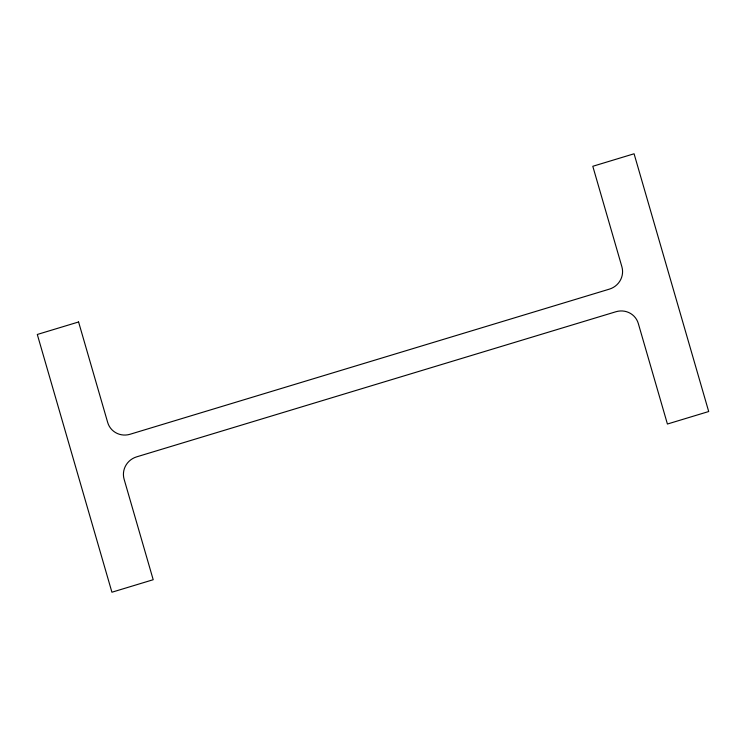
<?xml version="1.0" encoding="UTF-8"?>
<svg xmlns="http://www.w3.org/2000/svg" width="746" height="746" viewBox="0 0 746 746"><rect width="100%" height="100%" fill="white"/><g stroke="black" fill="none" stroke-linecap="round" stroke-linejoin="round"><path stroke-width="1.12" d="M78.582 321.974L37.3 334.469L111.919 592.221L153.2 579.717L124.106 479.212A18.249 17.736 -29.2 0 1 136.611 456.869L615.935 311.735A18.249 17.736 -29.2 0 1 638.315 323.522L667.418 424.026L708.7 411.531L634.081 153.779L592.8 166.283L621.894 266.788A18.249 17.736 -29.2 0 1 609.389 289.131L130.065 434.265A18.249 17.736 -29.2 0 1 107.685 422.478L78.582 321.974"/></g></svg>
